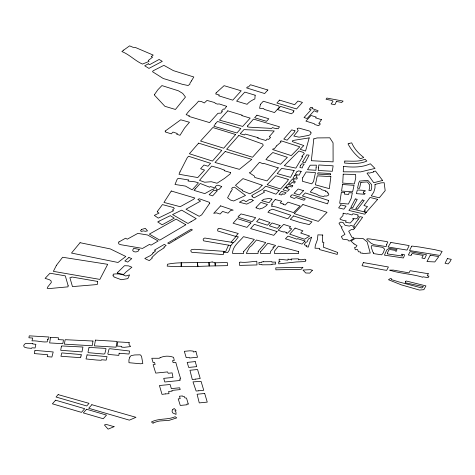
<?xml version="1.0" encoding="UTF-8"?>
<svg xmlns="http://www.w3.org/2000/svg" width="475" height="475" viewBox="0 0 475 475"><rect width="100%" height="100%" fill="white"/><g stroke="black" fill="none" stroke-linecap="round" stroke-linejoin="round"><path stroke-width="0.71" d="M230.832 245.551L203.733 240.884L203.146 239.798L203.413 238.783L204.743 238.017L231.082 242.179L236.217 236.229L238.355 236.882L234.982 241.353L233.118 242.79L230.832 245.551L229.235 250.23L227.662 252.593L223.749 252.658M224.052 251.364L223.303 254.576L191.829 252.338L190.938 251.317L190.808 250.289L191.995 249.428L194.809 249.286L225.738 251.465L228.517 245.153M231.082 242.179L233.118 242.79M243.663 251.584L243.645 253.436L232.524 253.401C232.542 246.163 239.347 241.739 243.491 236.669L254.333 239.412L243.663 251.584M354.041 243.901L356.998 245.599L355.757 247.338L354.552 247.54L355.312 249.761L357.562 249.518L358.441 251.78L360.412 251.958L360.567 253.056L362.722 253.151L362.876 253.585L370.239 253.038L367.133 241.876L362.936 238.444L355.514 238.242L350.983 241.092L354.041 243.901M298.561 251.578L298.538 253.602L274.508 253.519L274.633 250.942L278.433 246.115L298.561 251.578M375.024 184.46L374.983 188.041L373.724 192.256L371.26 195.854L379.305 197.802L385.189 190.623L384.144 182.685L381.146 182.857L375.024 184.46M260.65 251.685L260.621 253.442L270.334 253.484L270.382 251.726L273.748 247.629L272.864 247.38L273.428 246.703L274.348 246.863L275.559 245.427L267.847 243.248L260.65 251.685M363.316 192.541L363.31 193.206L365.168 193.485L364.527 194.269L356.416 193.64L357.319 189.941L365.204 190.475L364.948 191.437L363.737 191.467L363.316 192.541M181.266 262.705L181.195 266.362L175.982 266.659L167.176 266.131L167.485 264.237C177.353 262.123 187.298 263.055 197.416 262.396L197.903 266.416L209.16 266.018L208.988 262.574L197.273 262.396L197.903 266.416L181.195 266.362L181.266 262.705M330.422 174.39L330.41 174.842L317.609 174.093L317.888 172.805L330.511 173.535L330.422 174.39M343.211 174.165L342.736 183.089L354.38 183.95L355.739 177.769L355.621 174.479L343.211 174.165M154.428 94.65L154.417 95.095L164.884 106.305L175.435 109.464L185.464 97.048L182.703 93.397L178.392 90.79L161.91 85.583L157.872 89.751L154.428 94.65M387.416 253.157L387.386 253.923L402.266 256.019L402.741 255.2L401.452 254.778L401.731 254.161L404.409 254.636L404.296 255.853L403.394 257.978L384.447 255.158L386.692 250.064L388.336 248.787L389.69 248.461L396.975 249.482L396.494 251.227L395.36 251.061L395.295 250.367L390.112 249.571L388.651 250.07L388.366 251.02A29.165 16.839 0 0 0 387.416 253.157M316.142 167.236L315.905 170.299L307.503 169.706L310.193 165.199L316.386 165.181L316.142 167.236M68.115 285.612L68.05 286.841L50.386 288.467L47.191 288.349L47.749 286.947L51.306 282.488L51.104 280.98L49.572 279.775L45.107 278.362L49.982 273.22L65.307 275.856L68.115 285.612M239.715 262.669L239.554 265.406L257.005 264.937L256.809 261.25C251.121 261.571 245.735 262.913 240 262.075L239.715 262.669M322.727 235.018L322.311 242.161L323.837 242.303L323.338 247.184L337.725 252.48L337.244 254.422L319.509 249.571L319.669 248.342L315.014 248.229L315.299 245.516L317.472 239.501L317.912 234.846L322.727 235.018M343.567 166.458L343.247 171.813L360.584 171.908L375.018 168.423L370.328 163.768C361.956 167.616 352.527 167.39 343.567 166.458M255.146 95.208L254.873 98.931C252.059 100.195 249.114 101.822 247.101 104.304L236.603 101.139L244.773 92.085L255.146 95.208M386.721 244.447L386.181 246.59L374.092 244.678L371.1 243.265L366.617 239.204L367.549 238.806L370.013 238.967L386.175 241.49L387.772 241.965L386.721 244.447M258.216 251.334L258.014 253.496L246.282 253.401L249.434 247.374L251.703 245.575L256.435 240L265.768 242.577L258.216 251.334M318.505 167.901L318.256 170.46L332.334 171.285L333.117 165.822L318.838 164.979L318.505 167.901M302.83 161.631L302.759 162.325L305.033 162.777L309.118 155.135L306.773 154.844L302.83 161.631M311.006 132.762L310.911 133.629L309.955 134.799L308.412 135.434L299.042 137.18L293.817 136.058L298.169 130.655L297.172 128.464L298.894 128.078L309.082 130.922L310.038 131.343L311.006 132.762M343.193 213.227L342.92 215.632L339.981 218.755L340.177 219.313L342.986 220.317L346.275 220.922L345.462 222.057L346.109 222.413L350.188 223.007L353.738 219.224L352.634 218.933L353.05 218.352L355.419 218.886L357.295 218.233L358.53 216.315L357.538 216L358.203 214.991L352.895 213.726L351.975 214.949L347.409 213.602L346.999 214.094L343.193 213.227M313.821 138.884L311.333 160.704L333.1 161.88L333.058 142.844L329.763 137.803L317.057 137.934L313.821 138.884M113.121 275.233L113.038 275.91L113.929 276.385L114.006 277.002L121.273 279.71L127.817 278.641L129.604 274.882L125.822 276.005C122.039 274.027 117.503 273.487 113.305 274.128L113.121 275.233M97.69 281.443L97.292 284.531L72.473 286.609L69.89 277.709L71.499 277.489L71.767 276.973L97.69 281.443M330.861 176.635L329.329 188.658L315.382 184.822L317.258 175.839L330.861 176.635M309.195 137.881L305.562 151.044L300.135 149.292L303.804 145.552L292.267 141.58L292.41 140.796L294.542 140.22L309.195 137.881M344.832 161.067L344.571 163.044C352.04 163.548 359.836 164.231 366.843 161.049L365.008 159.232C358.572 162.04 351.601 161.013 344.832 161.067M129.176 342.558L128.951 344.28L130.583 346.578L124.355 347.308L121.612 347.166L121.754 346.358L117.064 346.079L117.812 341.875L129.176 342.558M405.377 281.746L405.234 282.797L423.468 286.633L421.711 287.969L398.84 281.918L391.311 279.579L391.578 278.772L390.319 278.546L388.485 279.728L401.482 284.911L419.49 290.065L423.86 289.679L425.944 285.902L406.173 280.992L405.377 281.746M179.96 171.95L179.022 174.26L197.766 177.555L204.547 170.086L200.604 168.768L203.971 165.009L207.991 166.214L210.579 163.323L188.51 156.227L187.15 157.89L179.96 171.95M302.67 177.798L302.409 181.284L311.707 183.837L313.536 181.527L315.477 172.627L306.155 171.962L302.67 177.798M342.522 184.484L341.555 191.051L352.604 191.876L354.065 185.345L342.522 184.484M344.66 192.411L344.405 194.132L348.703 194.417L349.054 192.702L352.343 192.921L351.132 198.52L348.371 204.054L339.667 203.258L341.365 192.238L344.66 192.411M373.457 252.801L373.338 253.573L381.704 254.82L383.378 252.629L384.584 249.12L382.808 247.38L371.664 245.575L371.177 246.875L372.715 251.774L373.457 252.801M92.993 341.032L92.18 345.77L64.386 344.143L65.146 339.696L92.993 341.032M32.751 343.437L32.662 343.924L35.868 344.322L35.079 347.997L31.819 347.789L31.665 348.383L27.122 347.949L24.504 347.178L23.928 346.507L23.75 345.289L25.288 343.579L32.751 343.437M47.72 339.186L47.251 341.869C42.055 342.445 37.24 340.51 31.979 340.854L32.727 338.063L28.91 337.767L29.254 335.837L48.996 337.012L48.598 339.251L47.72 339.186M50.587 337.345L49.614 342.932L62.819 343.698L63.478 339.904L58.229 339.601L58.544 337.808L50.587 337.345M61.311 346.815L60.699 350.277L81.973 351.916L82.941 347.029L61.548 345.942L61.311 346.815M95.445 340.112L94.4 345.895L116.031 347.183L117.064 341.406L95.445 340.112M119.16 353.258L118.792 355.365L108.395 354.439L107.795 353.97L109.036 349.042L109.867 348.709L129.55 351.019L129.016 354.035L119.16 353.258M247.618 125.881L247.457 126.772L249.197 127.169L271.694 128.41L272.43 127.609L276.296 128.773L276.682 128.357L278.107 128.79L279.508 126.813L253.478 119.094L247.618 125.881M80.952 356.042L80.643 357.687L60.931 356.262L61.803 352.907L81.439 354.605L80.952 356.042M293.651 111.518L293.514 112.213L291.424 113.78L277.649 109.624L280.571 106.388L294.043 110.657L293.651 111.518M260.395 104.375L259.593 108.3L263.536 108.49L264.296 109.404L274.502 112.557L279.241 107.326L278.801 105.925L263.293 101.217L260.395 104.375M300.319 165.716L299.927 167.556L302.231 167.96L302.884 166.007L304.19 164.172L301.886 163.774L300.319 165.716M88.926 347.813L87.964 352.23L88.587 352.699L104.001 354.065L104.821 353.709L106.038 348.846L105.414 348.377L89.722 347.439L88.926 347.813M360.863 182.412L359.527 188.355L357.509 188.201L358.791 182.768L359.628 181.076L367.858 180.381L371.67 184.704L371.699 187.987L370.91 190.653L368.909 190.451L369.675 187.886L369.645 184.947L367.317 181.883L360.863 182.412M87.079 354.902L86.022 358.969L96.829 360.05L101.306 360.299L101.442 359.747L106.145 360.157L107.047 356.636L87.079 354.902M34.847 350.847L34.36 353.584L47.732 354.742L47.239 356.642L51.888 357.046L53.206 351.963L35.174 350.407L34.847 350.847M411.451 254.558L411.207 255.467L408.346 254.974L410.05 251.667L426.473 254.737L424.668 258.667L421.889 258.002L423.231 255.408L412.223 253.507L411.451 254.558M288.188 179.366L287.814 180.755L280.571 188.991L267.146 184.68L275.868 175.768L288.188 179.366M165.169 131.07L165.46 132.02L171.291 133.855L172.995 132.062L177.353 133.523L176.712 134.277L180.019 135.286L184.597 127.989L189.472 122.259L180.749 119.801L165.169 131.07M188.379 179.948L188.035 181.046L195.077 181.842L198.443 182.863L192.185 189.857L185.428 186.081L174.996 184.472L177.169 179.283L178.19 178.285L188.379 179.948M230.565 172.579L230.126 173.969L224.568 178.357L216.992 183.249L211.333 181.729L204.642 182.228L199.488 180.346L211.684 166.078L219.616 168.34L224.574 170.181L224.147 170.656L230.565 172.579M267.853 90.007L264.652 93.539L246.59 87.905L247.493 86.877L248.401 87.079L250.456 84.758L267.853 90.007M129.829 357.135L128.921 359.902L128.963 362.704L140.689 363.785L142.821 363.482L141.526 356.22L140.268 354.813L134.716 354.956L131.118 355.591L129.829 357.135M311.576 237.215L308.174 247.154L306.048 246.477L306.85 245.64L304.267 244.815L304.475 244.239L305.763 242.357L307.117 241.822L308.441 238.99L311.576 237.215M328.694 200.527L327.542 203.852L302.379 195.979L305.336 192.945L328.694 200.527M390.854 242.44L388.093 247.012L407.045 250.076L409.159 245.587L390.854 242.44M290.86 195.973L290.51 196.941L294.245 198.455L296.05 197.547L304.006 200.272L305.306 198.936L292.998 194.964L291.899 194.821L290.86 195.973M157.427 211.393L157.207 211.945L159.036 213.091L154.316 215.383L158.294 218.132L173.577 210.74L172.461 210.021L174.272 208.519L173.624 207.569L162.42 204.594L157.427 211.393M216.149 92.88L215.703 93.973L219.355 95.03L218.678 95.778L232.768 100.16L241.199 90.82L224.081 85.672L216.149 92.88M363.381 262.568L362.057 265.709L383.301 269.842L386.662 270.358L388.407 266.992L363.381 262.568M336.431 101.418L334.893 104.732L331.122 103.96L333.028 101.252L331.96 100.48L326.052 99.269L326.877 98.058L343.122 101.11L341.668 102.469L336.431 101.418M294.981 130.839L294.447 132.097L287.114 140.196L283.801 139.044L291.727 129.847L294.981 130.839M305.888 260.074L305.247 261.571L296.323 261.945L278.754 263.868L278.629 261.992L280.149 261.749L279.252 261.559L279.116 259.202L287.678 260.134L288.117 259.647L287.892 259.089L290.943 259.587L291.442 260.057L291.104 259.017L298.425 258.816L298.775 259.902L299.03 259.427L300.948 259.813L304.902 259.207L305.888 260.074M153.852 252.261L152.41 253.211L153.033 253.567L150.367 255.603L144.798 258.465A27.823 16.061 0 0 0 149.37 260.597L152.404 257.931L151.757 257.545L157.783 251.922L164.457 247.6L163.792 247.202L166.125 245.504L164.32 244.364L154.375 250.194L155.663 250.925L153.852 252.261M276.503 145.932L274.301 148.93L273.131 148.794L272.632 149.56L291.264 155.61L299.838 146.822L281.147 140.808L280.22 141.431L281.135 141.954L276.503 145.932M411.469 246.596L409.533 250.568L439.844 255.431L442.13 251.4L434.577 249.601L419.11 246.958L411.867 246.056L411.469 246.596M447.414 258.584L445.057 263.31L448.133 263.922L450.098 261.588L451.25 259.332L447.414 258.584M56.472 265.282L53.372 271.356L99.845 279.401L107.694 264.32L62.611 257.248L56.472 265.282M430.297 255.164L426.983 261.571L434.815 261.933L438.775 256.625L430.297 255.164M191.449 80.928L189.881 83.315L189.935 84.164L188.124 85.518L182.566 84.366L163.222 78.494L152.511 71.707L153.176 70.775L163.881 65.354L173.405 70.644L193.806 76.98L191.449 80.928M294.144 170.477L290.575 177.335L277.163 173.612L281.61 168.411L294.144 170.477M218.09 228.897L217.574 229.876L217.793 231.004L235.612 236.402L238.272 233.498L219.717 228.315L218.09 228.897M355.282 198.96L350.811 207.48L352.741 207.818L357.218 199.298L355.282 198.96M428.284 273.725L427.197 275.791L428.961 276.094L428.07 277.685L423.005 276.794L422.75 277.281C411.991 273.861 400.282 273.659 389.666 270.144L393.264 270.085L408.993 272.876L410.168 270.714L428.284 273.725M139.24 249.381L138.32 251.085L136.153 251.928A3.01 1.74 0 0 1 132.721 250.07L133.641 248.366L139.24 249.381M230.963 191.514L227.561 197.778L230.547 200.076L233.694 200.996L245.516 195.451L234.466 187.126L232.53 187.56L231.652 188.444L232.317 189.388L230.963 191.514M301.168 171.344L299.084 175.144L295.266 174.402L297.083 171.327L297.867 171.463L298.217 170.875L301.168 171.344M215.81 123.334L213.815 126.249L236.948 132.97L240.819 128.517L217.508 121.475L215.81 123.334M312.384 107.783L311.998 108.478L318.119 110.758L317.282 112.195L314.183 110.687L307.135 118.495L304.03 117.562L311.113 109.755L309.278 109.244L310.846 107.291L312.384 107.783M294.779 175.239L292.944 178.351L296.78 179.134L297.439 177.947L295.978 177.602L297.089 175.685L294.779 175.239M275.209 199.53L271.433 204.274L272.591 204.594L271.302 206.168L276.141 206.987L293.627 212.604L300.052 206.007L288.016 202.13L285.226 205.01L283.011 204.303L283.391 203.912L280.143 202.962L281.728 201.216L275.209 199.53M295.177 181.872L294.464 183.101L292.036 182.394L290.492 184.146L288.503 183.564L292.339 179.182L294.334 179.77L293.039 181.242L295.177 181.872M358.055 219.688L353.756 225.566L354.997 227.78L362.639 217.265L359.86 216.606L358.055 219.688M302.7 156.631L295.854 168.126L284.317 165.668L298.929 150.979L303.341 152.422L304.35 153.71L301.696 156.435L302.7 156.631M118.964 241.935L118.554 242.6L118.756 243.859L120.389 244.643L142.536 248.413L149.572 244.358L151.014 245.177L158.169 240.997L147.583 234.994L137.803 233.391L127.258 239.192L125.572 238.213L118.964 241.935M172.841 409.432L172.134 410.578L172.14 411.807L172.811 412.971L176.035 414.402L175.946 411.997L174.883 410.774L176.077 410.364L174.188 408.512L172.841 409.432M377.667 199.369L366.189 212.396L364.165 211.808L365.245 210.579L364.254 210.277L367.519 206.578L363.957 205.556L370.043 197.463L377.667 199.369M117.877 272.187L117.248 273.184L123.648 274.485L126.012 271.991L131.878 267.241L128.588 265.869L124.503 265.703L117.877 272.187M171.279 191.003L163.946 202.415L180.197 206.714L193.497 199.357L194.803 198.01L171.279 191.003M312.051 189.792L310.258 192.025L316.433 194.127L319.497 195.854L323.819 196.519L324.431 195.908L326.165 196.092L327.869 195.629L328.807 194.691L328.581 193.61L327.37 192.844L327.958 192.244L325.541 191.425L326.004 190.962L321.593 189.697L320.726 188.848L315.839 187.15L314.224 187.637L312.051 189.792M209.754 203.187L201.697 214.854L199.197 216.309L186.004 209.226L200.557 201.115L197.867 199.536L199.209 198.746L209.202 202.261L209.754 203.187M366.172 212.283L364.824 214.219L348.935 210.443L350.307 208.519L366.172 212.283M340.777 204.885L338.622 207.902L343.864 209.16L346.049 206.144L340.777 204.885M321.486 119.664L318.778 123.447L320.417 123.927L318.666 125.703L314.759 124.521L314.29 123.714L305.936 121.131L311.024 115.467L316.243 117.087L315.548 117.842L321.486 119.664M282.186 193.972L281.402 195.029L278.985 194.388L281.669 191.336L286.146 192.779L284.394 194.257L282.186 193.972M226.652 106.323L224.467 109.214L223.303 109.084L221.421 111.168L222.431 111.471L220.964 113.092L217.972 113.293L209.57 122.603L188.812 116.363L189.418 115.692L186.135 114.707C189.578 109.571 194.803 106.073 198.508 101.163L201.447 101.519L204.28 102.98L207.011 100.433L214.777 102.588L215.312 103.425L217.621 104.12L219.123 103.918L226.652 106.323M278.261 167.865L267.045 180.892L254.784 177.466L254.303 175.982L249.298 172.775L251.002 171.962L259.469 162.278L263.025 163.774L263.673 163.341L278.261 167.865M362.366 199.969L355.757 208.656L357.604 209.125L364.212 200.438L362.366 199.969M258.067 137.649L257.705 138.124L265.941 140.505L267.14 139.003L268.624 139.389L269.444 138.658L270.596 137.305L269.224 136.747L274.212 130.958L243.936 129.627L240.208 133.73L244.453 134.965L245.254 134.063L258.067 137.649M292.778 185.802L291.834 187.013L288.942 186.164L287.88 187.37L285.701 186.734L287.767 184.318L292.778 185.802M256.322 207.183L255.841 207.789L259.896 209.101L260.508 208.525L262.544 208.139L265.644 206.281L267.449 204.505L260.882 202.392L256.322 207.183M271.92 199.114L269.028 202.677L261.713 200.693L263.898 199.268L268.975 198.449L271.92 199.114M354.742 228.392L353.157 229.746L351.441 229.52L348.697 231.23L351.963 237.34L353.679 237.565L354.035 238.242L349.606 240.991L348.401 240.831L347.89 239.869L342.754 239.186L341.353 236.568L344.951 234.341L341.317 227.555L342.232 226.86L340.735 226.165L338.99 223.185L340.658 222.14L343.057 222.448L345.105 225.405L349.469 226.1L350.871 225.482L352.076 225.637L353.002 226.367L354.023 228.297L354.742 228.392M268.001 157.065L265.929 159.558L280.606 164.213L287.357 157.32L272.798 152.528L268.001 157.065M80.067 242.707L71.493 253.062L118.014 262.479L125.816 256.482L110.289 248.912L80.067 242.707M302.854 267.324L301.197 269.313L275.874 269.812L275.755 267.853L302.854 267.324M217.2 190.796L212.658 195.86L209.131 194.708L213.797 190.202L217.2 190.796M295.118 228.077L289.702 234.151L304.528 239.234L309.658 236.057L300.723 233.035L302.872 230.814L295.118 228.077M195.166 188.991L193.99 190.392L204.814 193.622L211.82 189.697L213.186 189.448L214.765 187.803L210.253 186.556L209.683 187.215L200.207 183.469L195.166 188.991M269.539 210.377L267.93 212.283L286.959 218.553L287.874 218.696L290.848 215.264L272.626 209.19L269.539 210.377M198.633 143.135L189.388 153.757L212.473 161.067L221.801 150.361L198.633 143.135M235.612 134.508L223.689 148.212L200.539 141.033L212.83 127.532L235.612 134.508M58.146 394.618L56.062 397.017L86.729 405.965L89.027 403.34L58.146 394.618M285.22 187.263L283.005 189.804L287.624 191.265L289.423 189.448L286.704 188.563L287.304 187.874L285.22 187.263M238.967 215.929L237.928 217.117L252.112 221.677L255.698 217.669L241.009 213.922L238.967 215.929M91.853 404.7L88.718 408.28L129.378 420.149L135.963 417.317L91.853 404.7M86.545 409.242L83.327 412.906L103.271 418.748L106.513 415.085L86.545 409.242M55.599 400.193L52.392 403.821L81.48 412.365L84.71 408.708L55.599 400.193M279.199 190.54L275.963 194.198L264.86 190.16L263.387 190.98L264.569 192.108L254.113 197.873L251.922 196.561L252.492 196.228L251.708 195.504L262.366 189.436L265.673 186.2L279.199 190.54M238.842 135.476L226.628 149.257L252.528 157.243L263.209 145.386L262.728 144.032L238.842 135.476M280.624 227.531L278.166 230.227L283.48 232.061L283.908 231.646L286.508 232.477L286.027 232.946L287.262 233.373L291.757 228.861L289.287 228.071L290.664 226.652L283.652 224.396L280.624 227.531M277.073 231.574L273.76 235.315L250.574 228.594L254.333 224.366L277.073 231.574M227.792 110.853L219.486 120.151L242.683 126.421L250.177 118.109L241.781 115.585L242.155 115.176L227.792 110.853M259.207 218.821L256.631 221.706L267.431 225.174L270.038 222.526L259.207 218.821M279.52 100.112L276.901 103.039L296.543 108.953L302.45 102.404L297.944 101.044L294.66 104.678L279.52 100.112M250.942 222.935L246.964 227.377L233.088 223.232L237.263 218.583L250.942 222.935M312.372 270.239L309.795 273.101L305.74 272.994L302.967 270.038L310.43 269.669L312.372 270.239M256.951 115.193L254.648 117.741L266.511 121.321L268.82 118.774L256.951 115.193M221.73 186.538L218.969 189.525L216.748 189.578L215.199 186.681L216.481 185.565L218.102 185.179L221.73 186.538M225.192 151.495L215.009 162.48L239.376 169.355L251.803 159.327L225.192 151.495M220.626 205.859L213.685 213.346L216.404 212.859L220.091 214.041L222.603 211.428L228.047 213.18L230.678 210.449L233.201 210.152L220.626 205.859M141.692 229.413L140.511 230.654L141.247 231.426L143.527 230.874L145.368 231.313L147.499 230.868L145.344 228.374L141.692 229.413M262.206 185.226L258.733 188.842L249.832 193.794L242.137 190.689L242.63 190.184L239.014 188.165L235.499 185.315L242.951 178.63L262.206 185.226M280.042 225.506L277.293 228.362L269.337 225.803L272.086 222.965L280.042 225.506M304.997 241.027L302.047 244.102L285.439 238.794L288.052 236.117L297 239.204L297.54 238.646L304.997 241.027M303.519 190.713L299.375 195.017L294.043 193.301L298.199 189.008L303.519 190.713M302.919 204.535L294.162 213.607L318.292 221.374L327.049 212.301L302.919 204.535M293.562 215.923L290.267 219.343L299.82 222.419L309.267 224.61L311.962 221.837L293.562 215.923M123.743 50.077L121.867 51.543C129.521 54.554 135.025 60.812 142.494 64.078L149.067 61.382L148.224 60.527L152.552 57.184L151.187 56.65L153.223 55.088L135.363 47.458L133.024 47.298L129.61 45.855L123.743 50.077M128.903 257.509L124.848 260.971L127.704 262.087L131.759 258.62L128.903 257.509M253.205 200.402L251.406 201.816L246.733 204.119L239.382 202.243L243.337 200.034L246.08 201.673L248.965 199.755L251.305 199.245L253.205 200.402M191.069 221.712L187.952 223.464L172.538 214.569L181.664 210.146L196.211 218.648L191.069 221.712M160.081 357.746L159.273 358.275L151.804 358.257L153.11 362.609L154.553 362.461L155.147 364.462L153.134 364.657L155.717 373.101L167.562 371.907L168.197 373.267L172.104 372.875L172.983 377.435L163.709 378.361L164.801 381.983L180.132 380.469L179.681 378.955L180.72 379.02L178.796 372.816A44.389 25.626 0 0 0 177.81 369.55L175.792 362.383L173.132 362.651L172.526 360.668L174.266 360.489L173.589 357.354C169.308 355.668 164.237 355.745 160.081 357.746M175.703 239.685L168.922 243.8L167.687 243.105L191.182 229.188L192.411 229.882L175.703 239.685M185.814 224.776L159.784 240.142L149.346 234.116L176.124 219.129L185.814 224.776M159.095 221.166L157.7 221.962L162.153 224.794L174.254 218.179L170.353 215.644L159.095 221.166M148.301 63.804L144.679 65.787L148.954 68.394L162.29 61.37L159.131 59.452L149.667 64.636L148.301 63.804M153.413 422.94L152.831 423.225L151.477 421.948C158.87 418.03 167.645 420.108 175.174 416.706L176.724 417.899L169.207 420.327L159.82 420.981A19.273 11.127 0 0 0 153.413 422.94M348.988 143.45L348.021 143.913C351.061 149.708 355.288 154.654 360.388 158.757L363.755 157.421C358.613 153.668 354.237 148.705 351.696 142.856L348.988 143.45M114.071 426.681L108.116 429.145L104.411 424.965L106.263 424.418L114.071 426.681M382.595 180.441L373.724 182.738L367.021 173.179L368.76 172.728L369.081 173.161L373.665 172.009L373.344 171.576L375.482 171.036L382.595 180.441M212.171 261.974L208.982 262.509L209.202 266L227.483 265.65L227.293 262.55L215.11 262.794L215.288 265.893L214.973 262.633L212.171 261.974M195.516 379.127L192.316 379.614L189.947 370.262L197.57 369.503L200.224 378.492L195.516 379.127M195.955 351.565L193.277 351.945L193.254 351.096L190 350.793L184.324 351.322L186.206 357.681L189.299 357.378L189.489 358.013L197.493 357.253L195.955 351.565M165.472 393.9L162.011 394.387L159.428 385.516L170.127 384.501L171.338 388.609L179.663 387.784L180.203 389.583L171.867 390.414L172.098 391.198L168.661 391.394L169.011 393.68L165.472 393.9M188.266 404.005L186.812 404.154L187.007 404.777L180.28 405.442L178.22 398.881L180.209 398.679L179.449 396.221L182.519 395.912L182.673 396.441L184.086 396.304L184.882 397.86L186.497 398.086L188.266 404.005M198.787 390.777L196.145 391.05L193.004 381.858L201.091 381.395L203.739 390.272L198.787 390.777M195.201 361.594L187.186 362.395L188.688 367.436L196.715 366.635L195.201 361.594M204.695 393.484L197.095 394.232L199.257 402.907L207.26 402.117L204.695 393.484M263.56 261.749L261.743 261.868L261.772 262.36L258.934 262.42L259.053 264.409L261.897 264.349L261.927 264.842L270.245 264.759L272.068 264.634L272.033 264.147L275.696 264.07L275.571 262.081L271.914 262.152L271.884 261.666L263.56 261.749"/></g></svg>
